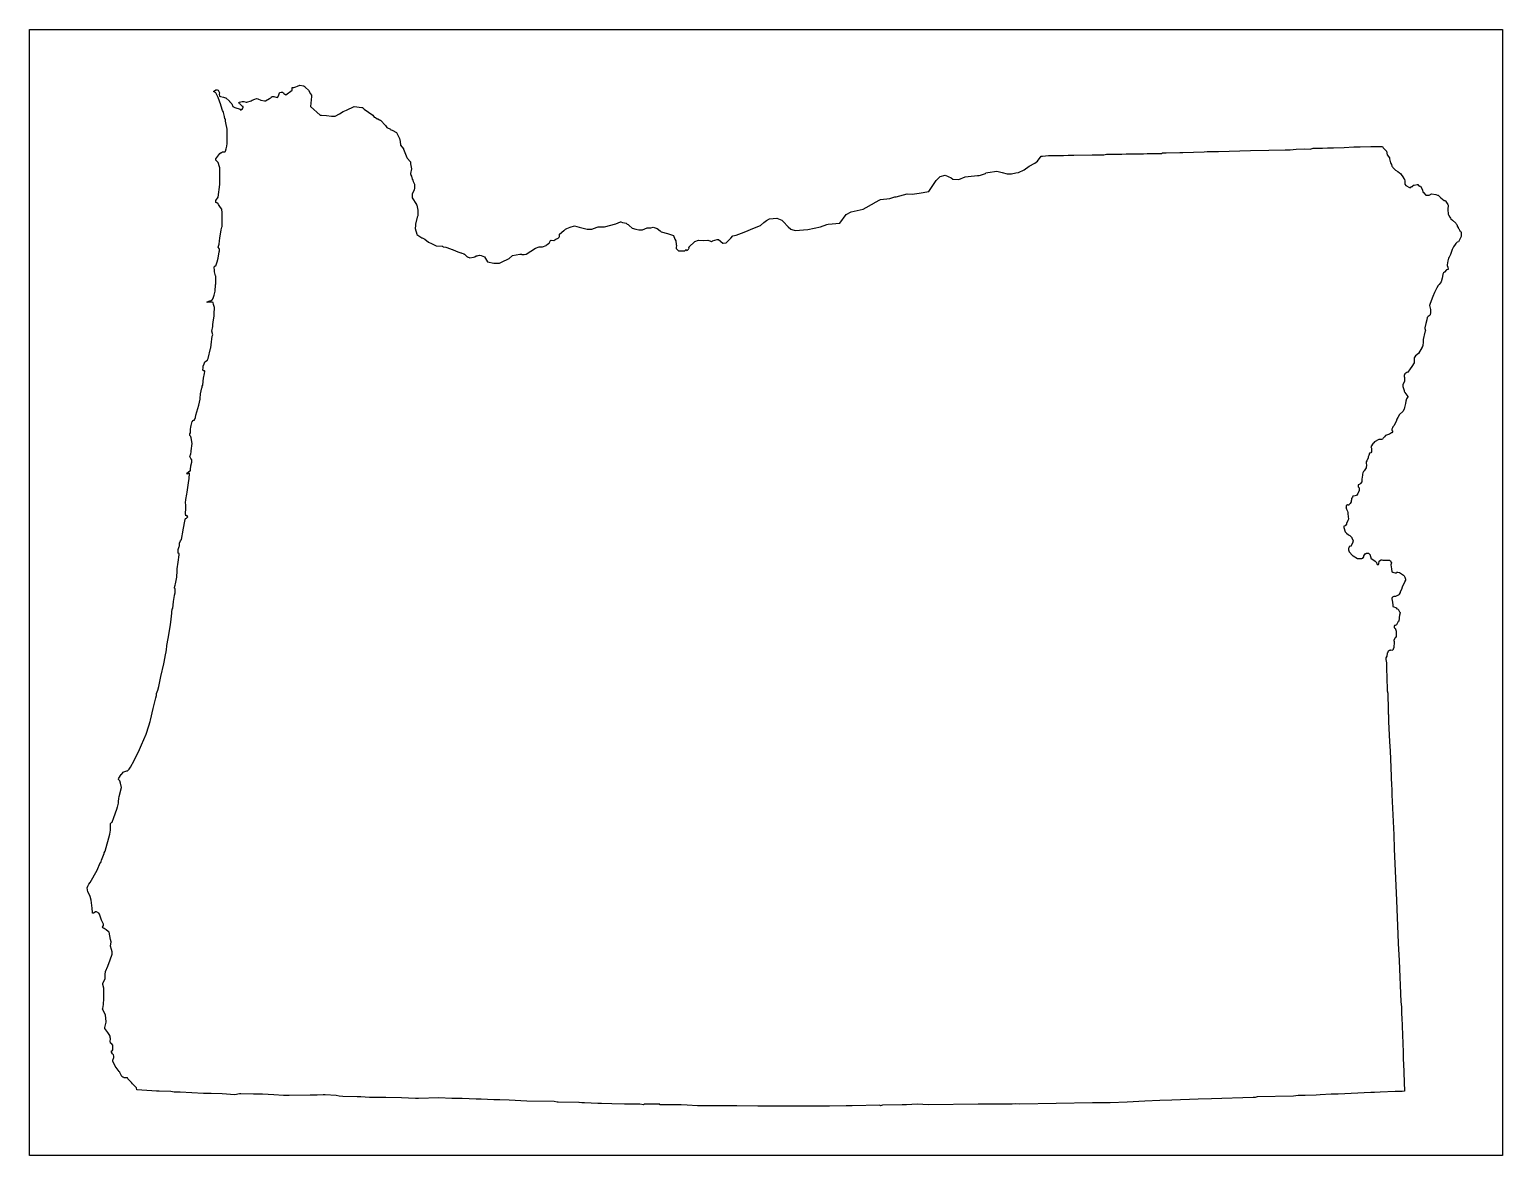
# Model space of a CAD drawing. Extents: x 0.1 to 10.9, y 0.1 to 8.4.
import ezdxf

# ---------------------------------------------------------------- set-up
doc = ezdxf.new("R2010")
doc.units = 0
doc.header["$MEASUREMENT"] = 0
doc.layers.add('STATE', color=7, linetype='CONTINUOUS')

# ---------------------------------------------------------------- blocks, each defined once
blk = doc.blocks.new('BLOCK_2')
at = {"layer": 'STATE'}
blk.add_lwpolyline([(0.093, 0.099), (0.093, 8.373), (10.92, 8.373), (10.92, 0.099), (0.093, 0.099)], dxfattribs=at)
at = {"layer": 'STATE', "color": 2}
for points in [[(0.62, 2.259), (0.623, 2.269), (0.643, 2.319), (0.643, 2.322), (0.65, 2.336), (0.683, 2.459), (0.69, 2.489), (0.69, 2.496), (0.69, 2.506), (0.69, 2.509), (0.69, 2.529), (0.69, 2.536), (0.69, 2.539), (0.697, 2.546), (0.7, 2.549), (0.703, 2.556), (0.71, 2.576), (0.737, 2.652), (0.737, 2.656), (0.74, 2.659), (0.747, 2.689), (0.747, 2.699), (0.75, 2.722), (0.753, 2.736), (0.77, 2.802), (0.763, 2.836), (0.757, 2.852), (0.75, 2.859), (0.747, 2.862), (0.747, 2.866), (0.75, 2.872), (0.76, 2.886), (0.76, 2.889), (0.767, 2.899), (0.77, 2.899), (0.777, 2.909), (0.783, 2.916), (0.787, 2.919), (0.81, 2.926), (0.813, 2.926), (0.823, 2.936), (0.827, 2.939), (0.837, 2.952), (0.863, 3.002), (0.903, 3.082), (0.917, 3.116), (0.95, 3.196), (0.97, 3.256), (0.98, 3.289), (0.983, 3.299), (1.003, 3.383), (1.013, 3.423), (1.023, 3.463), (1.027, 3.479), (1.027, 3.486), (1.027, 3.493), (1.037, 3.519), (1.043, 3.546), (1.06, 3.619), (1.08, 3.713), (1.083, 3.723), (1.093, 3.779), (1.097, 3.799), (1.1, 3.816), (1.1, 3.819), (1.103, 3.839), (1.103, 3.846), (1.113, 3.899), (1.127, 3.983), (1.133, 4.019), (1.14, 4.083), (1.14, 4.086), (1.14, 4.089), (1.143, 4.116), (1.147, 4.119), (1.153, 4.169), (1.16, 4.213), (1.16, 4.216), (1.163, 4.233), (1.163, 4.236), (1.163, 4.263), (1.16, 4.269), (1.16, 4.273), (1.163, 4.289), (1.167, 4.299), (1.177, 4.349), (1.18, 4.396), (1.18, 4.409), (1.187, 4.459), (1.193, 4.513), (1.193, 4.523), (1.187, 4.526), (1.187, 4.529), (1.187, 4.533), (1.187, 4.549), (1.187, 4.553), (1.193, 4.573), (1.197, 4.579), (1.197, 4.589), (1.197, 4.599), (1.203, 4.616), (1.21, 4.626), (1.223, 4.693), (1.223, 4.696), (1.237, 4.773), (1.24, 4.779), (1.247, 4.783), (1.253, 4.786), (1.257, 4.793), (1.253, 4.799), (1.25, 4.803), (1.243, 4.799), (1.24, 4.816), (1.243, 4.853), (1.243, 4.879), (1.24, 4.896), (1.243, 4.919), (1.25, 4.959), (1.253, 4.973), (1.263, 5.043), (1.267, 5.073), (1.267, 5.079), (1.27, 5.106), (1.27, 5.113), (1.253, 5.106), (1.253, 5.109), (1.25, 5.113), (1.273, 5.129), (1.277, 5.129), (1.277, 5.146), (1.28, 5.159), (1.28, 5.166), (1.287, 5.193), (1.287, 5.209), (1.287, 5.213), (1.283, 5.213), (1.283, 5.216), (1.273, 5.236), (1.28, 5.256), (1.283, 5.269), (1.283, 5.276), (1.29, 5.33), (1.283, 5.373), (1.28, 5.38), (1.28, 5.383), (1.273, 5.39), (1.273, 5.4), (1.273, 5.403), (1.277, 5.41), (1.277, 5.413), (1.277, 5.42), (1.277, 5.436), (1.28, 5.45), (1.283, 5.463), (1.287, 5.483), (1.29, 5.493), (1.293, 5.496), (1.293, 5.5), (1.3, 5.503), (1.307, 5.503), (1.307, 5.506), (1.313, 5.523), (1.317, 5.54), (1.337, 5.613), (1.347, 5.656), (1.347, 5.66), (1.347, 5.673), (1.35, 5.683), (1.35, 5.696), (1.36, 5.74), (1.363, 5.743), (1.363, 5.753), (1.367, 5.76), (1.37, 5.786), (1.37, 5.79), (1.373, 5.81), (1.38, 5.846), (1.383, 5.86), (1.383, 5.863), (1.383, 5.866), (1.377, 5.863), (1.367, 5.87), (1.37, 5.89), (1.37, 5.896), (1.37, 5.9), (1.377, 5.916), (1.383, 5.93), (1.403, 5.943), (1.403, 5.946), (1.407, 5.956), (1.423, 6.03), (1.427, 6.033), (1.43, 6.056), (1.437, 6.12), (1.44, 6.13), (1.433, 6.156), (1.44, 6.19), (1.44, 6.206), (1.447, 6.24), (1.45, 6.266), (1.45, 6.283), (1.453, 6.33), (1.447, 6.353), (1.443, 6.366), (1.437, 6.37), (1.427, 6.37), (1.4, 6.366), (1.4, 6.373), (1.42, 6.38), (1.423, 6.38), (1.433, 6.383), (1.437, 6.383), (1.437, 6.386), (1.443, 6.396), (1.443, 6.4), (1.45, 6.42), (1.457, 6.45), (1.46, 6.496), (1.463, 6.503), (1.463, 6.526), (1.463, 6.536), (1.463, 6.56), (1.46, 6.563), (1.453, 6.593), (1.453, 6.6), (1.45, 6.63), (1.457, 6.636), (1.463, 6.636), (1.473, 6.666), (1.48, 6.693), (1.487, 6.74), (1.49, 6.746), (1.49, 6.76), (1.487, 6.763), (1.48, 6.773), (1.487, 6.796), (1.49, 6.82), (1.493, 6.84), (1.503, 6.9), (1.507, 6.92), (1.51, 6.926), (1.51, 7.006), (1.51, 7.01), (1.51, 7.013), (1.51, 7.026), (1.51, 7.036), (1.507, 7.04), (1.507, 7.053), (1.497, 7.066), (1.483, 7.086), (1.48, 7.093), (1.47, 7.1), (1.463, 7.103), (1.463, 7.116), (1.48, 7.14), (1.493, 7.233), (1.493, 7.266), (1.493, 7.27), (1.493, 7.29), (1.493, 7.31), (1.493, 7.323), (1.493, 7.343), (1.493, 7.356), (1.49, 7.363), (1.48, 7.396), (1.463, 7.413), (1.463, 7.423), (1.493, 7.463), (1.503, 7.47), (1.507, 7.47), (1.51, 7.473), (1.527, 7.473), (1.53, 7.473), (1.533, 7.477), (1.533, 7.48), (1.54, 7.497), (1.543, 7.517), (1.543, 7.52), (1.547, 7.53), (1.547, 7.533), (1.547, 7.543), (1.547, 7.55), (1.547, 7.563), (1.547, 7.57), (1.547, 7.587), (1.547, 7.597), (1.547, 7.64), (1.537, 7.687), (1.533, 7.7), (1.533, 7.713), (1.53, 7.717), (1.527, 7.733), (1.523, 7.753), (1.52, 7.763), (1.517, 7.77), (1.513, 7.777), (1.503, 7.81), (1.5, 7.817), (1.5, 7.82), (1.49, 7.847), (1.48, 7.873), (1.47, 7.893), (1.463, 7.907), (1.447, 7.917), (1.463, 7.93), (1.473, 7.93), (1.48, 7.927), (1.49, 7.907), (1.487, 7.897), (1.49, 7.883), (1.497, 7.88), (1.52, 7.877), (1.533, 7.87), (1.537, 7.87), (1.563, 7.847), (1.563, 7.843), (1.58, 7.827), (1.587, 7.807), (1.603, 7.8), (1.643, 7.787), (1.643, 7.783), (1.647, 7.783), (1.66, 7.79), (1.663, 7.803), (1.663, 7.807), (1.66, 7.807), (1.65, 7.817), (1.64, 7.827), (1.637, 7.827), (1.633, 7.837), (1.637, 7.84), (1.657, 7.843), (1.67, 7.843), (1.687, 7.84), (1.69, 7.84), (1.723, 7.85), (1.73, 7.853), (1.75, 7.86), (1.763, 7.867), (1.773, 7.863), (1.793, 7.853), (1.82, 7.85), (1.827, 7.85), (1.857, 7.867), (1.867, 7.87), (1.87, 7.877), (1.877, 7.88), (1.89, 7.88), (1.913, 7.873), (1.92, 7.877), (1.927, 7.893), (1.93, 7.907), (1.933, 7.91), (1.943, 7.913), (1.953, 7.913), (1.96, 7.907), (1.963, 7.903), (1.977, 7.893), (2.023, 7.927), (2.023, 7.947), (2.037, 7.947), (2.05, 7.953), (2.063, 7.957), (2.08, 7.963), (2.107, 7.96), (2.113, 7.957), (2.12, 7.953), (2.123, 7.947), (2.143, 7.927), (2.16, 7.9), (2.167, 7.89), (2.167, 7.88), (2.16, 7.807), (2.23, 7.743), (2.24, 7.743), (2.277, 7.74), (2.313, 7.737), (2.34, 7.737), (2.373, 7.753), (2.4, 7.77), (2.423, 7.78), (2.48, 7.807), (2.537, 7.8), (2.54, 7.8), (2.553, 7.787), (2.617, 7.743), (2.627, 7.73), (2.637, 7.727), (2.65, 7.717), (2.653, 7.717), (2.667, 7.71), (2.67, 7.707), (2.673, 7.707), (2.71, 7.667), (2.72, 7.653), (2.747, 7.64), (2.75, 7.637), (2.76, 7.633), (2.79, 7.617), (2.81, 7.577), (2.813, 7.573), (2.817, 7.55), (2.82, 7.523), (2.843, 7.497), (2.843, 7.493), (2.867, 7.433), (2.87, 7.427), (2.893, 7.4), (2.893, 7.386), (2.9, 7.35), (2.893, 7.316), (2.893, 7.313), (2.897, 7.306), (2.897, 7.303), (2.9, 7.296), (2.907, 7.273), (2.91, 7.266), (2.913, 7.26), (2.913, 7.256), (2.923, 7.236), (2.923, 7.23), (2.923, 7.22), (2.923, 7.206), (2.92, 7.196), (2.907, 7.163), (2.907, 7.136), (2.937, 7.086), (2.937, 7.083), (2.94, 7.083), (2.947, 7.046), (2.947, 7.003), (2.943, 6.993), (2.93, 6.943), (2.93, 6.933), (2.927, 6.91), (2.94, 6.87), (2.94, 6.866), (2.97, 6.846), (2.977, 6.843), (2.98, 6.843), (3, 6.833), (3.027, 6.81), (3.047, 6.8), (3.083, 6.783), (3.127, 6.78), (3.13, 6.78), (3.133, 6.776), (3.153, 6.773), (3.16, 6.77), (3.2, 6.756), (3.203, 6.756), (3.23, 6.743), (3.25, 6.736), (3.263, 6.733), (3.267, 6.733), (3.27, 6.73), (3.283, 6.726), (3.287, 6.723), (3.29, 6.723), (3.293, 6.72), (3.31, 6.703), (3.313, 6.703), (3.33, 6.696), (3.357, 6.7), (3.367, 6.703), (3.377, 6.71), (3.383, 6.71), (3.39, 6.713), (3.4, 6.716), (3.403, 6.716), (3.413, 6.713), (3.437, 6.703), (3.46, 6.666), (3.507, 6.656), (3.54, 6.656), (3.547, 6.656), (3.563, 6.663), (3.62, 6.69), (3.643, 6.713), (3.697, 6.723), (3.71, 6.723), (3.713, 6.72), (3.73, 6.72), (3.743, 6.723), (3.813, 6.766), (3.84, 6.776), (3.863, 6.776), (3.89, 6.786), (3.893, 6.79), (3.913, 6.803), (3.923, 6.823), (3.927, 6.826), (3.947, 6.823), (3.963, 6.833), (3.98, 6.84), (3.987, 6.846), (3.99, 6.853), (3.99, 6.87), (4.02, 6.896), (4.023, 6.896), (4.033, 6.906), (4.043, 6.91), (4.067, 6.92), (4.1, 6.93), (4.133, 6.92), (4.193, 6.906), (4.227, 6.906), (4.267, 6.92), (4.273, 6.923), (4.31, 6.923), (4.32, 6.923), (4.403, 6.946), (4.437, 6.96), (4.44, 6.96), (4.453, 6.956), (4.467, 6.953), (4.48, 6.95), (4.487, 6.943), (4.493, 6.94), (4.5, 6.933), (4.523, 6.913), (4.55, 6.906), (4.573, 6.9), (4.6, 6.9), (4.633, 6.916), (4.643, 6.916), (4.66, 6.916), (4.677, 6.92), (4.707, 6.91), (4.73, 6.893), (4.737, 6.886), (4.783, 6.873), (4.827, 6.86), (4.837, 6.833), (4.843, 6.82), (4.847, 6.793), (4.85, 6.786), (4.847, 6.77), (4.847, 6.763), (4.863, 6.746), (4.88, 6.746), (4.883, 6.746), (4.91, 6.746), (4.917, 6.753), (4.917, 6.756), (4.927, 6.75), (4.937, 6.76), (4.94, 6.763), (4.943, 6.766), (4.94, 6.773), (4.983, 6.816), (5.01, 6.826), (5.047, 6.823), (5.08, 6.826), (5.087, 6.823), (5.107, 6.816), (5.113, 6.82), (5.147, 6.83), (5.157, 6.83), (5.19, 6.803), (5.193, 6.803), (5.213, 6.806), (5.247, 6.84), (5.263, 6.856), (5.287, 6.863), (5.347, 6.883), (5.423, 6.916), (5.467, 6.933), (5.49, 6.956), (5.51, 6.97), (5.533, 6.983), (5.587, 6.986), (5.623, 6.973), (5.633, 6.963), (5.67, 6.923), (5.69, 6.906), (5.697, 6.903), (5.72, 6.896), (5.813, 6.903), (5.907, 6.923), (5.953, 6.94), (5.963, 6.943), (6.05, 6.95), (6.097, 7.013), (6.133, 7.033), (6.22, 7.053), (6.303, 7.1), (6.307, 7.103), (6.347, 7.123), (6.417, 7.13), (6.453, 7.143), (6.463, 7.143), (6.543, 7.166), (6.58, 7.163), (6.633, 7.17), (6.703, 7.183), (6.757, 7.263), (6.76, 7.266), (6.787, 7.293), (6.823, 7.303), (6.867, 7.283), (6.88, 7.273), (6.923, 7.27), (6.97, 7.29), (6.993, 7.293), (7.06, 7.3), (7.073, 7.3), (7.083, 7.303), (7.12, 7.316), (7.123, 7.32), (7.137, 7.323), (7.203, 7.333), (7.243, 7.323), (7.28, 7.313), (7.31, 7.313), (7.343, 7.32), (7.363, 7.323), (7.403, 7.343), (7.44, 7.37), (7.483, 7.39), (7.503, 7.406), (7.53, 7.443), (7.54, 7.443), (7.583, 7.447), (7.637, 7.447), (7.693, 7.447), (7.727, 7.45), (7.73, 7.45), (7.77, 7.45), (7.903, 7.453), (7.927, 7.453), (7.95, 7.453), (7.953, 7.453), (7.99, 7.453), (8.01, 7.457), (8.023, 7.457), (8.027, 7.457), (8.033, 7.457), (8.053, 7.457), (8.067, 7.457), (8.073, 7.457), (8.077, 7.457), (8.123, 7.457), (8.153, 7.46), (8.21, 7.46), (8.237, 7.46), (8.257, 7.46), (8.267, 7.46), (8.28, 7.46), (8.307, 7.463), (8.313, 7.463), (8.343, 7.463), (8.38, 7.463), (8.413, 7.463), (8.42, 7.467), (8.437, 7.467), (8.447, 7.467), (8.547, 7.47), (8.567, 7.47), (8.57, 7.47), (8.727, 7.473), (8.75, 7.477), (8.76, 7.477), (8.81, 7.477), (8.833, 7.477), (9.067, 7.483), (9.203, 7.487), (9.323, 7.49), (9.353, 7.49), (9.36, 7.49), (9.403, 7.493), (9.463, 7.497), (9.507, 7.493), (9.527, 7.5), (9.597, 7.5), (9.633, 7.503), (9.637, 7.503), (9.673, 7.503), (9.677, 7.503), (9.757, 7.507), (9.827, 7.51), (9.85, 7.51), (9.873, 7.51), (9.953, 7.513), (10.007, 7.513), (10.037, 7.513), (10.043, 7.503), (10.067, 7.48), (10.073, 7.453), (10.09, 7.43), (10.09, 7.423), (10.097, 7.393), (10.103, 7.38), (10.107, 7.37), (10.11, 7.363), (10.113, 7.36), (10.133, 7.34), (10.15, 7.33), (10.163, 7.32), (10.17, 7.316), (10.193, 7.283), (10.193, 7.28), (10.2, 7.27), (10.203, 7.26), (10.203, 7.253), (10.203, 7.246), (10.203, 7.24), (10.203, 7.236), (10.21, 7.226), (10.237, 7.213), (10.24, 7.213), (10.247, 7.213), (10.247, 7.216), (10.25, 7.216), (10.253, 7.22), (10.257, 7.22), (10.257, 7.223), (10.26, 7.223), (10.263, 7.226), (10.263, 7.23), (10.267, 7.23), (10.27, 7.23), (10.293, 7.233), (10.297, 7.233), (10.3, 7.233), (10.3, 7.23), (10.313, 7.223), (10.317, 7.223), (10.33, 7.2), (10.337, 7.176), (10.34, 7.176), (10.357, 7.156), (10.363, 7.156), (10.38, 7.156), (10.39, 7.16), (10.393, 7.163), (10.397, 7.166), (10.43, 7.16), (10.443, 7.156), (10.447, 7.156), (10.467, 7.136), (10.49, 7.116), (10.497, 7.116), (10.5, 7.113), (10.503, 7.113), (10.503, 7.11), (10.507, 7.103), (10.517, 7.086), (10.52, 7.083), (10.517, 7.05), (10.52, 7.016), (10.523, 7.01), (10.533, 6.993), (10.537, 6.986), (10.54, 6.983), (10.553, 6.973), (10.577, 6.95), (10.58, 6.946), (10.583, 6.94), (10.59, 6.923), (10.593, 6.923), (10.593, 6.916), (10.597, 6.91), (10.6, 6.906), (10.603, 6.896), (10.61, 6.89), (10.613, 6.886), (10.617, 6.883), (10.617, 6.88), (10.617, 6.86), (10.617, 6.856), (10.617, 6.853), (10.597, 6.813), (10.587, 6.81), (10.577, 6.8), (10.573, 6.793), (10.56, 6.776), (10.55, 6.756), (10.537, 6.72), (10.527, 6.7), (10.523, 6.693), (10.517, 6.673), (10.513, 6.643), (10.513, 6.64), (10.517, 6.626), (10.52, 6.61), (10.51, 6.606), (10.507, 6.606), (10.493, 6.59), (10.487, 6.586), (10.48, 6.576), (10.48, 6.573), (10.477, 6.546), (10.47, 6.52), (10.453, 6.5), (10.447, 6.493), (10.437, 6.476), (10.42, 6.44), (10.407, 6.41), (10.387, 6.36), (10.383, 6.346), (10.39, 6.316), (10.39, 6.303), (10.39, 6.293), (10.39, 6.29), (10.387, 6.28), (10.387, 6.276), (10.38, 6.27), (10.373, 6.263), (10.367, 6.256), (10.363, 6.24), (10.357, 6.213), (10.35, 6.18), (10.35, 6.176), (10.353, 6.16), (10.35, 6.15), (10.337, 6.096), (10.337, 6.08), (10.333, 6.046), (10.33, 6.043), (10.33, 6.04), (10.303, 5.993), (10.28, 5.976), (10.27, 5.96), (10.27, 5.956), (10.27, 5.946), (10.27, 5.93), (10.27, 5.926), (10.27, 5.923), (10.253, 5.896), (10.24, 5.88), (10.223, 5.856), (10.217, 5.853), (10.203, 5.843), (10.197, 5.83), (10.197, 5.823), (10.2, 5.816), (10.2, 5.793), (10.2, 5.79), (10.187, 5.763), (10.187, 5.756), (10.187, 5.753), (10.187, 5.75), (10.197, 5.72), (10.197, 5.716), (10.203, 5.706), (10.217, 5.686), (10.223, 5.676), (10.223, 5.673), (10.22, 5.666), (10.213, 5.66), (10.21, 5.643), (10.207, 5.626), (10.203, 5.606), (10.2, 5.596), (10.197, 5.583), (10.187, 5.566), (10.163, 5.543), (10.15, 5.523), (10.143, 5.51), (10.14, 5.506), (10.14, 5.5), (10.123, 5.463), (10.113, 5.453), (10.11, 5.446), (10.107, 5.436), (10.107, 5.433), (10.107, 5.43), (10.11, 5.423), (10.11, 5.42), (10.11, 5.416), (10.107, 5.41), (10.103, 5.41), (10.09, 5.4), (10.067, 5.393), (10.063, 5.39), (10.06, 5.39), (10.053, 5.38), (10.043, 5.37), (10.04, 5.366), (10.037, 5.363), (10.03, 5.36), (10.023, 5.36), (10.02, 5.36), (10.013, 5.36), (10.01, 5.36), (9.98, 5.343), (9.973, 5.336), (9.97, 5.333), (9.953, 5.306), (9.957, 5.296), (9.957, 5.269), (9.953, 5.263), (9.943, 5.259), (9.937, 5.243), (9.933, 5.233), (9.933, 5.229), (9.933, 5.226), (9.923, 5.203), (9.917, 5.196), (9.917, 5.183), (9.92, 5.173), (9.917, 5.153), (9.903, 5.129), (9.897, 5.126), (9.893, 5.116), (9.89, 5.106), (9.89, 5.099), (9.887, 5.069), (9.887, 5.053), (9.887, 5.049), (9.877, 5.036), (9.87, 5.033), (9.867, 5.029), (9.86, 5.026), (9.86, 5.019), (9.86, 5.013), (9.867, 5.006), (9.867, 4.986), (9.86, 4.969), (9.857, 4.963), (9.847, 4.949), (9.837, 4.946), (9.82, 4.943), (9.817, 4.936), (9.81, 4.926), (9.81, 4.919), (9.81, 4.916), (9.807, 4.909), (9.807, 4.903), (9.8, 4.889), (9.79, 4.879), (9.787, 4.876), (9.78, 4.879), (9.773, 4.876), (9.77, 4.873), (9.77, 4.866), (9.767, 4.866), (9.77, 4.863), (9.77, 4.859), (9.77, 4.856), (9.773, 4.849), (9.78, 4.833), (9.783, 4.823), (9.783, 4.813), (9.787, 4.776), (9.783, 4.766), (9.773, 4.743), (9.773, 4.739), (9.763, 4.726), (9.753, 4.723), (9.753, 4.713), (9.763, 4.683), (9.773, 4.673), (9.787, 4.659), (9.797, 4.656), (9.8, 4.653), (9.813, 4.639), (9.813, 4.636), (9.823, 4.619), (9.823, 4.616), (9.82, 4.609), (9.82, 4.606), (9.807, 4.579), (9.807, 4.576), (9.793, 4.573), (9.793, 4.569), (9.79, 4.569), (9.787, 4.556), (9.787, 4.553), (9.787, 4.549), (9.793, 4.536), (9.817, 4.509), (9.823, 4.506), (9.853, 4.486), (9.87, 4.486), (9.887, 4.486), (9.893, 4.489), (9.897, 4.496), (9.9, 4.496), (9.9, 4.503), (9.9, 4.506), (9.913, 4.523), (9.917, 4.523), (9.92, 4.526), (9.923, 4.526), (9.93, 4.526), (9.933, 4.526), (9.937, 4.526), (9.94, 4.519), (9.947, 4.513), (9.947, 4.509), (9.953, 4.493), (9.953, 4.489), (9.97, 4.476), (9.973, 4.473), (9.983, 4.466), (9.993, 4.456), (9.997, 4.443), (10, 4.443), (10.003, 4.439), (10.007, 4.439), (10.007, 4.443), (10.01, 4.443), (10.01, 4.446), (10.013, 4.466), (10.023, 4.473), (10.027, 4.476), (10.033, 4.476), (10.04, 4.473), (10.047, 4.473), (10.067, 4.473), (10.083, 4.473), (10.09, 4.473), (10.097, 4.469), (10.1, 4.463), (10.1, 4.459), (10.103, 4.456), (10.103, 4.453), (10.1, 4.439), (10.103, 4.409), (10.107, 4.389), (10.11, 4.386), (10.113, 4.386)], [(10.113, 4.386), (10.137, 4.379), (10.14, 4.383), (10.143, 4.386), (10.147, 4.386), (10.15, 4.386), (10.163, 4.383), (10.193, 4.363), (10.197, 4.359), (10.203, 4.349), (10.207, 4.333), (10.207, 4.329), (10.207, 4.326), (10.203, 4.319), (10.203, 4.316), (10.183, 4.276), (10.18, 4.269), (10.18, 4.266), (10.167, 4.239), (10.167, 4.236), (10.16, 4.223), (10.157, 4.219), (10.153, 4.216), (10.15, 4.213), (10.147, 4.213), (10.133, 4.206), (10.12, 4.206), (10.113, 4.203), (10.11, 4.199), (10.107, 4.196), (10.107, 4.193), (10.107, 4.189), (10.11, 4.166), (10.11, 4.159), (10.113, 4.149), (10.113, 4.139), (10.113, 4.133), (10.117, 4.133), (10.137, 4.123), (10.143, 4.116), (10.153, 4.113), (10.16, 4.099), (10.163, 4.093), (10.167, 4.089), (10.167, 4.086), (10.163, 4.069), (10.16, 4.053), (10.16, 4.046), (10.157, 4.029), (10.157, 4.026), (10.153, 4.023), (10.14, 3.999), (10.13, 3.993), (10.127, 3.993), (10.123, 3.986), (10.123, 3.983), (10.123, 3.979), (10.127, 3.976), (10.127, 3.973), (10.13, 3.973), (10.133, 3.966), (10.137, 3.953), (10.137, 3.933), (10.137, 3.923), (10.137, 3.913), (10.133, 3.906), (10.13, 3.903), (10.12, 3.886), (10.12, 3.883), (10.123, 3.876), (10.123, 3.866), (10.123, 3.863), (10.12, 3.839), (10.12, 3.833), (10.117, 3.819), (10.117, 3.816), (10.113, 3.813), (10.11, 3.813), (10.107, 3.809), (10.1, 3.813), (10.097, 3.813), (10.093, 3.809), (10.09, 3.809), (10.083, 3.806), (10.077, 3.803), (10.077, 3.796), (10.073, 3.789), (10.07, 3.769), (10.063, 3.756), (10.063, 3.753), (10.063, 3.749), (10.063, 3.743), (10.067, 3.719), (10.067, 3.713), (10.067, 3.709), (10.067, 3.706), (10.067, 3.659), (10.07, 3.629), (10.07, 3.583), (10.07, 3.579), (10.073, 3.549), (10.073, 3.536), (10.073, 3.513), (10.077, 3.496), (10.077, 3.489), (10.077, 3.483), (10.077, 3.463), (10.08, 3.406), (10.08, 3.393), (10.08, 3.386), (10.08, 3.379), (10.08, 3.369), (10.08, 3.353), (10.08, 3.349), (10.08, 3.343), (10.083, 3.339), (10.083, 3.313), (10.083, 3.306), (10.083, 3.289), (10.09, 3.139), (10.093, 3.072), (10.1, 2.949), (10.103, 2.816), (10.107, 2.796), (10.107, 2.749), (10.12, 2.456), (10.123, 2.352), (10.14, 1.972), (10.153, 1.662), (10.153, 1.656), (10.16, 1.532), (10.173, 1.229), (10.177, 1.192), (10.177, 1.136), (10.18, 1.112), (10.19, 0.859), (10.19, 0.855), (10.19, 0.802), (10.193, 0.775), (10.2, 0.572), (10.183, 0.569), (10.173, 0.569), (10.163, 0.569), (10.147, 0.569), (10.13, 0.569), (10.02, 0.565), (9.98, 0.562), (9.967, 0.562), (9.953, 0.562), (9.713, 0.549), (9.66, 0.549), (9.58, 0.545), (9.55, 0.542), (9.47, 0.539), (9.44, 0.539), (9.437, 0.539), (9.427, 0.539), (9.423, 0.539), (9.417, 0.539), (9.383, 0.535), (9.117, 0.529), (9.103, 0.525), (9.087, 0.525), (8.78, 0.515), (8.683, 0.512), (8.49, 0.505), (8.4, 0.502), (8.29, 0.499), (8.16, 0.492), (8.037, 0.485), (7.933, 0.485), (7.907, 0.485), (7.64, 0.482), (7.373, 0.475), (7.343, 0.479), (7.317, 0.475), (7.223, 0.475), (7.177, 0.475), (7.067, 0.475), (6.7, 0.472), (6.617, 0.475), (6.54, 0.472), (6.51, 0.472), (6.507, 0.472), (6.363, 0.469), (6.347, 0.465), (6.343, 0.469), (6.14, 0.465), (6.11, 0.465), (6.097, 0.465), (5.973, 0.462), (5.923, 0.462), (5.697, 0.462), (5.69, 0.462), (5.687, 0.462), (5.677, 0.462), (5.54, 0.462), (5.507, 0.462), (5.447, 0.462), (5.293, 0.465), (5.283, 0.465), (5.203, 0.465), (5.003, 0.465), (4.927, 0.469), (4.883, 0.472), (4.727, 0.472), (4.727, 0.475), (4.723, 0.475), (4.647, 0.475), (4.637, 0.475), (4.613, 0.475), (4.607, 0.472), (4.58, 0.475), (4.56, 0.475), (4.493, 0.475), (4.483, 0.475), (4.477, 0.475), (4.467, 0.475), (4.373, 0.479), (4.297, 0.482), (4.273, 0.482), (4.27, 0.482), (4.173, 0.485), (4.153, 0.485), (4.133, 0.489), (4.13, 0.489), (3.98, 0.492), (3.973, 0.492), (3.95, 0.495), (3.75, 0.499), (3.62, 0.505), (3.55, 0.509), (3.543, 0.509), (3.507, 0.509), (3.413, 0.512), (3.377, 0.512), (3.273, 0.519), (3.26, 0.519), (3.247, 0.519), (3.237, 0.519), (3.197, 0.519), (3.103, 0.522), (2.953, 0.519), (2.93, 0.519), (2.827, 0.522), (2.713, 0.525), (2.623, 0.525), (2.617, 0.525), (2.593, 0.525), (2.53, 0.529), (2.503, 0.529), (2.397, 0.532), (2.37, 0.535), (2.347, 0.539), (2.267, 0.545), (2.253, 0.545), (2.207, 0.542), (2.157, 0.542), (2.003, 0.539), (2, 0.539), (1.96, 0.539), (1.89, 0.545), (1.807, 0.549), (1.803, 0.549), (1.783, 0.549), (1.773, 0.549), (1.767, 0.549), (1.757, 0.549), (1.74, 0.549), (1.647, 0.552), (1.637, 0.552), (1.603, 0.545), (1.51, 0.552), (1.43, 0.555), (1.4, 0.555), (1.39, 0.555), (1.373, 0.555), (1.2, 0.565), (1.157, 0.565), (1.133, 0.569), (1.047, 0.572), (1.043, 0.572), (1.03, 0.572), (1.027, 0.572), (0.993, 0.575), (0.883, 0.582), (0.88, 0.595), (0.85, 0.625), (0.843, 0.635), (0.817, 0.662), (0.813, 0.669), (0.8, 0.669), (0.797, 0.669), (0.79, 0.669), (0.787, 0.672), (0.78, 0.675), (0.773, 0.679), (0.757, 0.709), (0.757, 0.712), (0.753, 0.715), (0.723, 0.755), (0.707, 0.792), (0.707, 0.799), (0.713, 0.819), (0.713, 0.829), (0.71, 0.839), (0.703, 0.845), (0.697, 0.859), (0.697, 0.869), (0.7, 0.869), (0.707, 0.875), (0.707, 0.909), (0.697, 0.922), (0.69, 0.925), (0.69, 0.929), (0.687, 0.935), (0.69, 0.959), (0.687, 0.965), (0.687, 0.975), (0.68, 0.989), (0.67, 1.002), (0.647, 1.032), (0.647, 1.039), (0.65, 1.049), (0.657, 1.079), (0.657, 1.082), (0.653, 1.132), (0.643, 1.149), (0.63, 1.176), (0.633, 1.179), (0.637, 1.209), (0.64, 1.252), (0.64, 1.256), (0.64, 1.286), (0.64, 1.289), (0.64, 1.316), (0.64, 1.329), (0.633, 1.356), (0.633, 1.362), (0.65, 1.399), (0.65, 1.429), (0.653, 1.452), (0.67, 1.489), (0.687, 1.536), (0.7, 1.579), (0.7, 1.596), (0.697, 1.612), (0.69, 1.636), (0.693, 1.669), (0.69, 1.686), (0.68, 1.739), (0.673, 1.746), (0.657, 1.756), (0.643, 1.766), (0.633, 1.772), (0.63, 1.776), (0.637, 1.789), (0.637, 1.792), (0.637, 1.799), (0.623, 1.829), (0.607, 1.872), (0.603, 1.879), (0.587, 1.889), (0.583, 1.889), (0.577, 1.889), (0.577, 1.886), (0.563, 1.879), (0.56, 1.879), (0.557, 1.879), (0.557, 1.882), (0.557, 1.889), (0.553, 1.912), (0.553, 1.916), (0.547, 1.976), (0.54, 2.002), (0.533, 2.019), (0.523, 2.036), (0.517, 2.066), (0.523, 2.079), (0.53, 2.092), (0.54, 2.106), (0.59, 2.196), (0.613, 2.249), (0.617, 2.252), (0.62, 2.259)]]:
    blk.add_lwpolyline(points, dxfattribs=at)

msp = doc.modelspace()

# ---------------------------------------------------------------- block references
at = {"layer": 'STATE'}
msp.add_blockref('BLOCK_2', (0, 0), dxfattribs=at)

doc.saveas('drawing.dxf')
